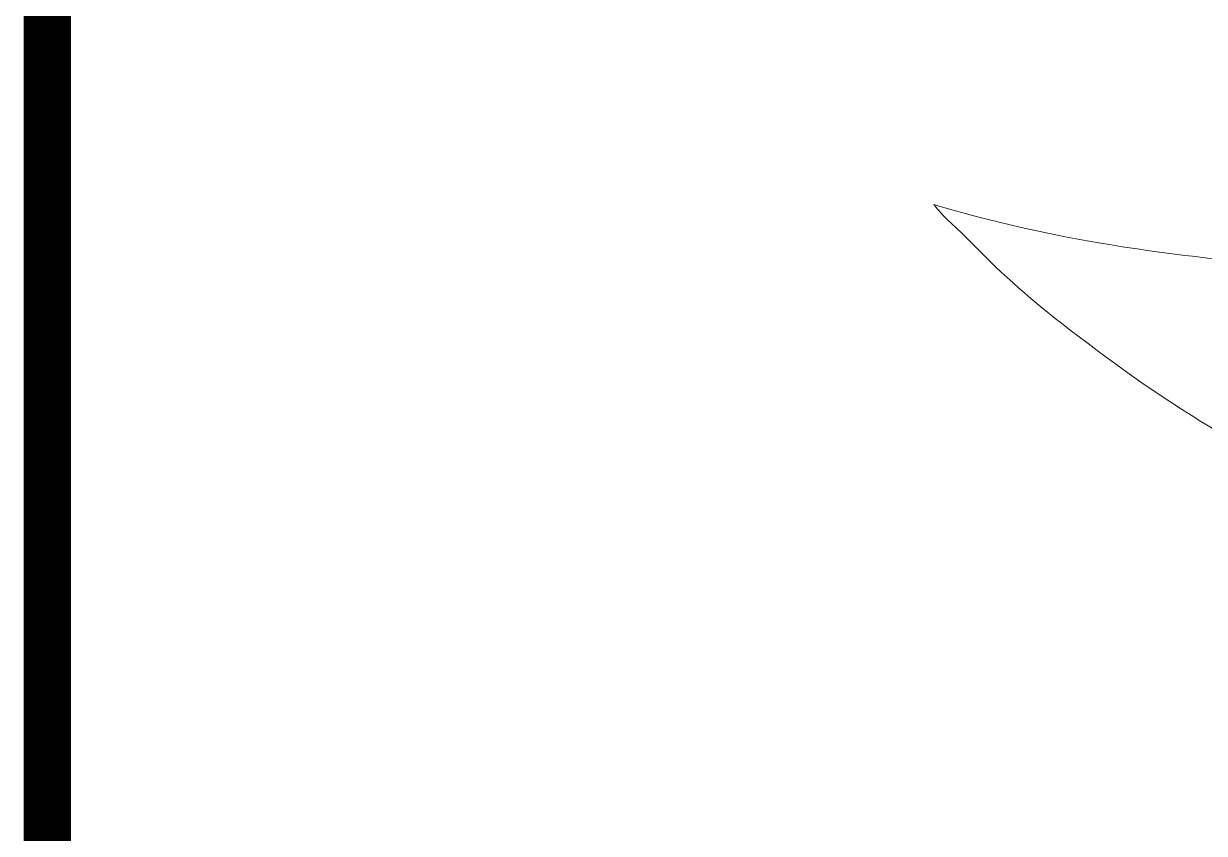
# Model space of a CAD drawing. Header units: millimetres. Extents: x -41292 to 298682, y -22072 to 33155.
# Drawn here: x 776 to 1421, y 13390 to 13832 of the extents above; entities that cross this region are included whole.
import ezdxf

# ---------------------------------------------------------------- set-up
doc = ezdxf.new("R2010")
doc.units = ezdxf.units.MM
doc.layers.add('로고', color=7, linetype='Continuous')

# ---------------------------------------------------------------- blocks, each defined once
blk = doc.blocks.new('로고')
at = {"layer": '로고', "lineweight": 0}
blk.add_open_spline([(188061.2, 7238.2), (188096.8, 7241.7), (188132.4, 7246.3), (188167.8, 7252.1), (188219.9, 7260.7), (188271.7, 7272.1), (188322.6, 7287.5), (188316.2, 7278.1), (188300.2, 7264.7), (188293.3, 7257.5), (188267.1, 7230.3), (188239.4, 7205.4), (188210.1, 7182.7), (188127.8, 7119), (188033, 7053.7), (187935.5, 7027), (187832.9, 6998.9), (187728, 7021.2), (187625.5, 7034.2), (187519, 7047.7), (187411.9, 7056.3), (187304.6, 7057.3), (187271.8, 7057.7), (187238.9, 7057.1), (187206, 7055.6), (187185.3, 7054.7), (187128, 7061.8), (187111.3, 7048.1), (187154, 7083.1), (187203.9, 7108.4), (187252, 7132.3), (187270.9, 7141.8), (187289.9, 7150.6), (187309.1, 7158.7)], degree=3, knots=[3.546479, 3.546479, 3.546479, 3.546479, 4, 4, 4, 5, 5, 5, 6, 6, 6, 7, 7, 7, 8, 8, 8, 9, 9, 9, 10, 10, 10, 11, 11, 11, 12, 12, 12, 13, 13, 13, 13.152029, 13.152029, 13.152029, 13.152029], dxfattribs=at)

msp = doc.modelspace()

# ---------------------------------------------------------------- linework, layer by layer
at = {"const_width": 25.94}
msp.add_lwpolyline([(20789.27, 653.15), (789.27, 653.15), (789.27, 14503.15), (20789.27, 14503.15)], close=True, dxfattribs=at)

# ---------------------------------------------------------------- block references
at = {"xscale": -0.6186428194778273, "yscale": 0.6186428194778273, "zscale": 0.6186428194778273}
msp.add_blockref('로고', (117777.55, 9224.81), dxfattribs=at)

doc.saveas('drawing.dxf')
